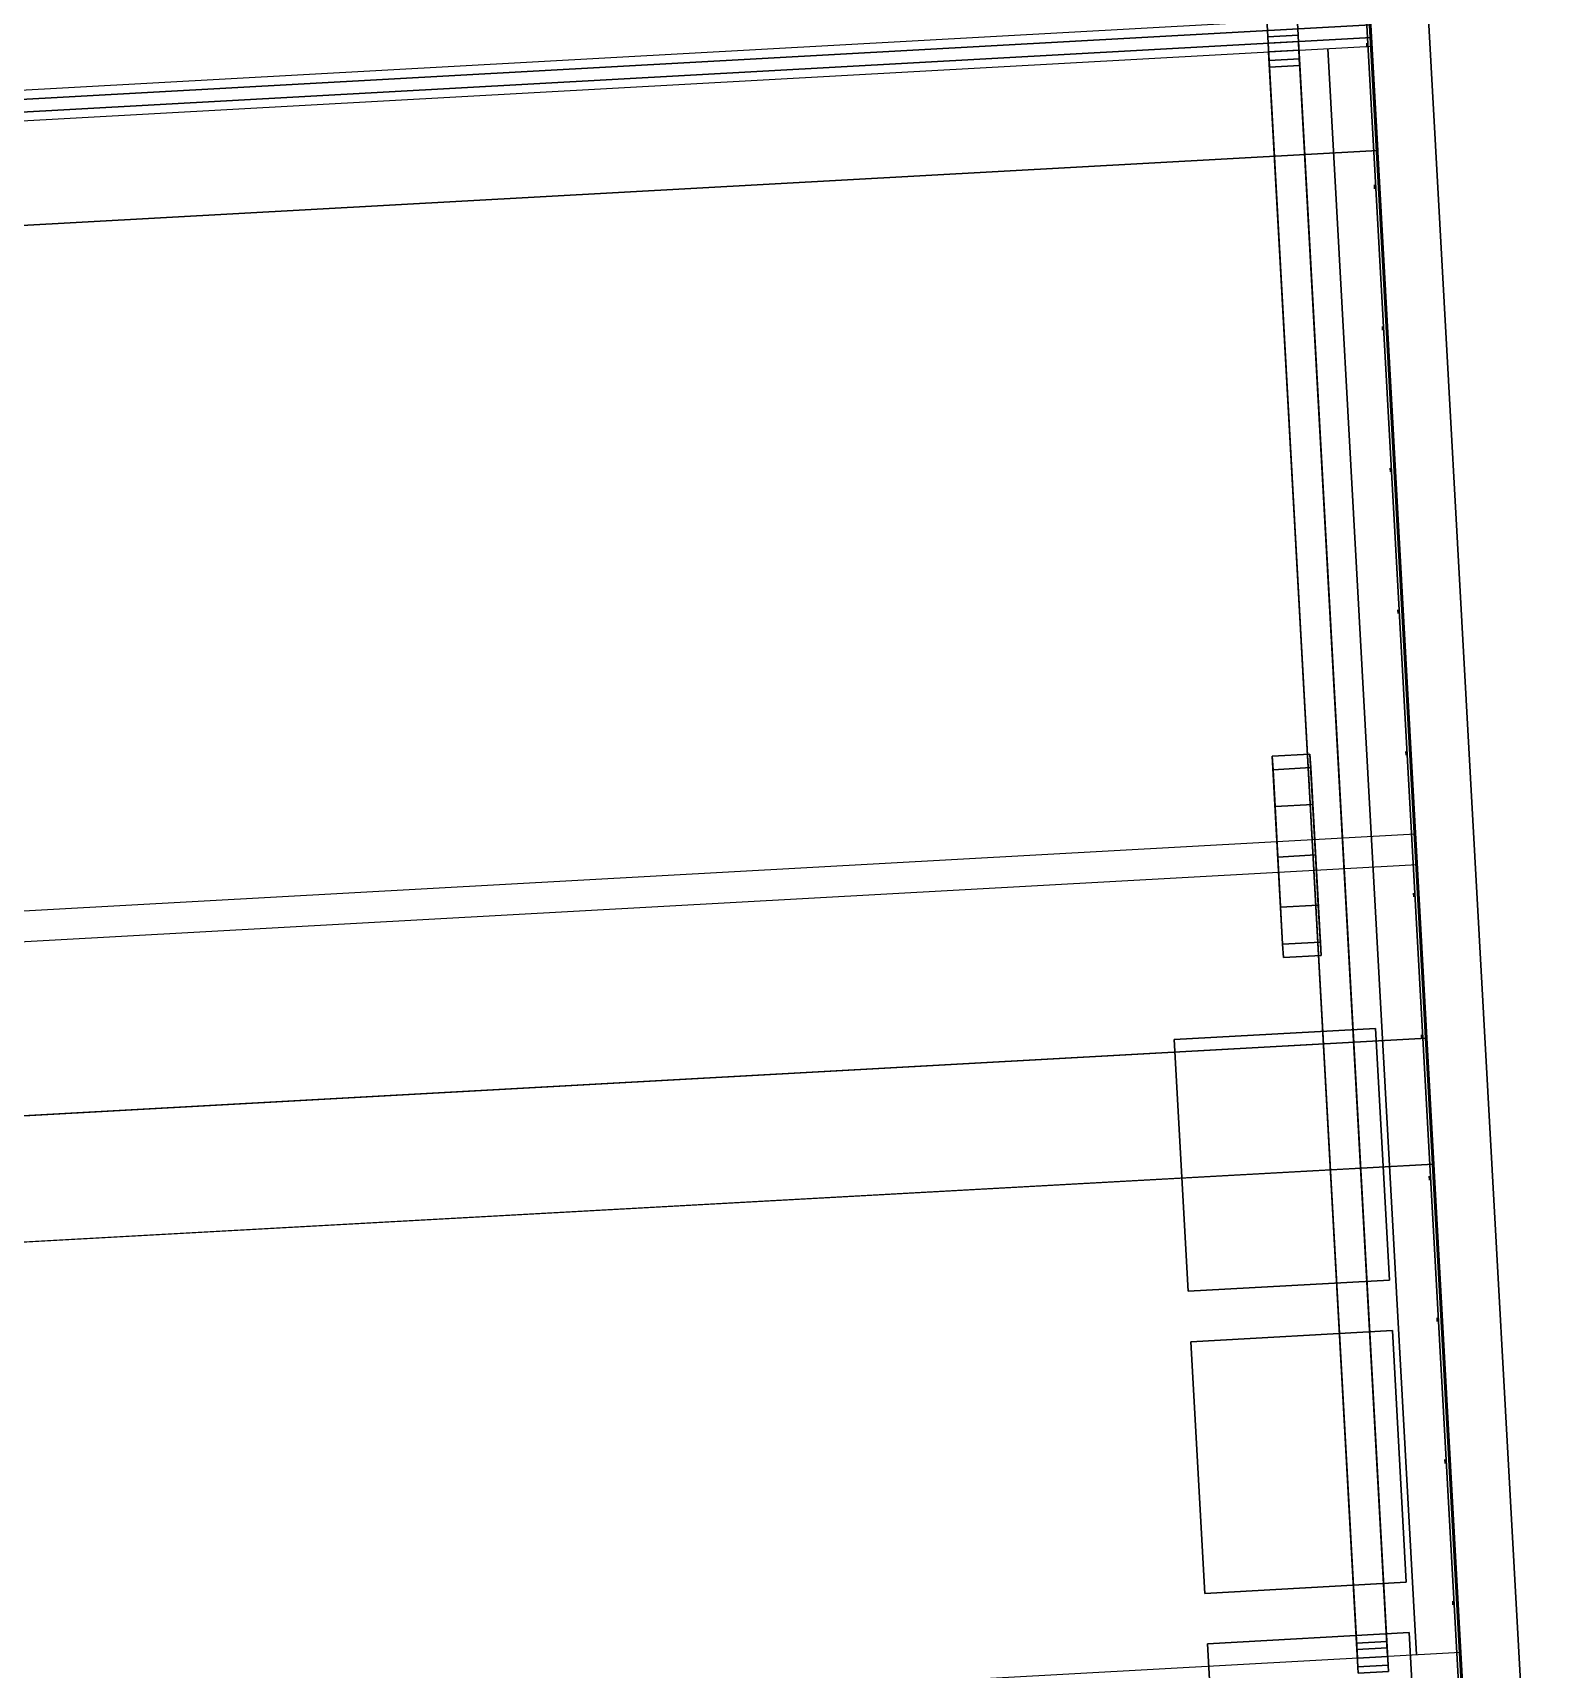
# Model space of a CAD drawing. Header units: millimetres. Extents: x -2005 to 6910, y -1718 to 7197.
# Drawn here: x 3987 to 5193, y 1584 to 2882 of the extents above; entities that cross this region are included whole.
import ezdxf

# ---------------------------------------------------------------- set-up
doc = ezdxf.new("R2010")
doc.units = ezdxf.units.MM
for name, color, linetype in [('allocated_RRU_E_2', 7, 'Continuous'), ('allocated_RRU_E_3', 7, 'Continuous'), ('allocated_RRU_E_4', 7, 'Continuous'), ('embedded_beam_2', 7, 'Continuous'), ('embedded_beam_3', 7, 'Continuous'), ('embedded_beam_4', 7, 'Continuous'), ('fourth_floor_steel_deck', 7, 'Continuous'), ('interior_brick_band_E', 7, 'Continuous'), ('interior_brick_joints_E', 7, 'Continuous'), ('primary_fourth_floor_floor_EW', 7, 'Continuous'), ('roof_cable_tray', 7, 'Continuous'), ('roof_guard', 7, 'Continuous'), ('roof_parapet', 7, 'Continuous'), ('roof_slab', 7, 'Continuous'), ('tank_bosses_E', 7, 'Continuous'), ('tank_panels_E', 7, 'Continuous'), ('tank_ribs_E', 7, 'Continuous')]:
    doc.layers.add(name, color=color, linetype=linetype)

msp = doc.modelspace()

# ---------------------------------------------------------------- linework, layer by layer
at = {"layer": 'allocated_RRU_E_2'}
for points in [[(4930, 1404.3, 20700), (4918.9, 1604, 20700), (5078.7, 1612.8, 20700), (5089.7, 1413.1, 20700)], [(4930, 1404.3, 21120), (5089.7, 1413.1, 21120), (5078.7, 1612.8, 21120), (4918.9, 1604, 21120)], [(5078.7, 1612.8, 20700), (4918.9, 1604, 20700), (4918.9, 1604, 21120), (5078.7, 1612.8, 21120)], [(5089.7, 1413.1, 20700), (5078.7, 1612.8, 20700), (5078.7, 1612.8, 21120), (5089.7, 1413.1, 21120)], [(4918.9, 1604, 20700), (4930, 1404.3, 20700), (4930, 1404.3, 21120), (4918.9, 1604, 21120)]]:
    msp.add_3dface(points, dxfattribs=at)
at = {"layer": 'allocated_RRU_E_3'}
for points in [[(4916.7, 1643.9, 20700), (4905.7, 1843.6, 20700), (5065.5, 1852.5, 20700), (5076.5, 1652.8, 20700)], [(4916.7, 1643.9, 21120), (5076.5, 1652.8, 21120), (5065.5, 1852.5, 21120), (4905.7, 1843.6, 21120)], [(5065.5, 1852.5, 20700), (4905.7, 1843.6, 20700), (4905.7, 1843.6, 21120), (5065.5, 1852.5, 21120)], [(4905.7, 1843.6, 20700), (4916.7, 1643.9, 20700), (4916.7, 1643.9, 21120), (4905.7, 1843.6, 21120)], [(5076.5, 1652.8, 20700), (5065.5, 1852.5, 20700), (5065.5, 1852.5, 21120), (5076.5, 1652.8, 21120)], [(4916.7, 1643.9, 20700), (5076.5, 1652.8, 20700), (5076.5, 1652.8, 21120), (4916.7, 1643.9, 21120)]]:
    msp.add_3dface(points, dxfattribs=at)
at = {"layer": 'allocated_RRU_E_4'}
for points in [[(4903.5, 1883.6, 20700), (4892.4, 2083.3, 20700), (5052.2, 2092.1, 20700), (5063.2, 1892.4, 20700)], [(4903.5, 1883.6, 21120), (5063.2, 1892.4, 21120), (5052.2, 2092.1, 21120), (4892.4, 2083.3, 21120)], [(5052.2, 2092.1, 20700), (4892.4, 2083.3, 20700), (4892.4, 2083.3, 21120), (5052.2, 2092.1, 21120)], [(5063.2, 1892.4, 20700), (5052.2, 2092.1, 20700), (5052.2, 2092.1, 21120), (5063.2, 1892.4, 21120)], [(4892.4, 2083.3, 20700), (4903.5, 1883.6, 20700), (4903.5, 1883.6, 21120), (4892.4, 2083.3, 21120)], [(4903.5, 1883.6, 20700), (5063.2, 1892.4, 20700), (5063.2, 1892.4, 21120), (4903.5, 1883.6, 21120)]]:
    msp.add_3dface(points, dxfattribs=at)
at = {"layer": 'embedded_beam_2'}
msp.add_3dface([(-71.1, 1286, 24820), (5121, 1573.1, 24820), (5119.6, 1597.1, 24820), (-72.4, 1310, 24820)], dxfattribs=at)
at = {"layer": 'embedded_beam_3'}
msp.add_3dface([(-107, 1935, 24820), (5085.1, 2222.1, 24820), (5083.8, 2246.1, 24820), (-108.3, 1959, 24820)], dxfattribs=at)
at = {"layer": 'embedded_beam_4'}
msp.add_3dface([(-142.9, 2584.1, 24820), (5049.2, 2871.1, 24820), (5047.9, 2895.1, 24820), (-144.2, 2608, 24820)], dxfattribs=at)
at = {"layer": 'fourth_floor_steel_deck'}
for points in [[(3201.1, 1879.6, 20725), (5098.2, 1984.5, 20725), (4998.8, 3781.7, 20725), (3101.7, 3676.8, 20725)], [(0, 0, 20725), (5192.1, 287.1, 20725), (5098.2, 1984.5, 20725), (-93.9, 1697.4, 20725)]]:
    msp.add_3dface(points, dxfattribs=at)
at = {"layer": 'interior_brick_band_E'}
msp.add_3dface([(5191.1, 287, 24425), (4904, 5479.1, 24425), (4904, 5479.1, 24825), (5191.1, 287, 24825)], dxfattribs=at)
at = {"layer": 'interior_brick_joints_E'}
for points in [[(5189.1, 286.9, 24500), (4902, 5479, 24500), (4902, 5479, 24503), (5189.1, 286.9, 24503)], [(5189.1, 286.9, 24575), (4902, 5479, 24575), (4902, 5479, 24578), (5189.1, 286.9, 24578)], [(5189.1, 286.9, 24650), (4902, 5479, 24650), (4902, 5479, 24653), (5189.1, 286.9, 24653)], [(5189.1, 286.9, 24725), (4902, 5479, 24725), (4902, 5479, 24728), (5189.1, 286.9, 24728)], [(5189.1, 286.9, 24800), (4902, 5479, 24800), (4902, 5479, 24803), (5189.1, 286.9, 24803)], [(5045.2, 2870.4, 24425), (5045.1, 2873.4, 24425), (5045.1, 2873.4, 24500), (5045.2, 2870.4, 24500)], [(5045.2, 2870.4, 24575), (5045.1, 2873.4, 24575), (5045.1, 2873.4, 24650), (5045.2, 2870.4, 24650)], [(5045.2, 2870.4, 24725), (5045.1, 2873.4, 24725), (5045.1, 2873.4, 24800), (5045.2, 2870.4, 24800)], [(5051.4, 2758.1, 24500), (5051.3, 2761.1, 24500), (5051.3, 2761.1, 24575), (5051.4, 2758.1, 24575)], [(5051.4, 2758.1, 24650), (5051.3, 2761.1, 24650), (5051.3, 2761.1, 24725), (5051.4, 2758.1, 24725)], [(5051.4, 2758.1, 24800), (5051.3, 2761.1, 24800), (5051.3, 2761.1, 24825), (5051.4, 2758.1, 24825)], [(5057.6, 2645.8, 24425), (5057.5, 2648.8, 24425), (5057.5, 2648.8, 24500), (5057.6, 2645.8, 24500)], [(5057.6, 2645.8, 24575), (5057.5, 2648.8, 24575), (5057.5, 2648.8, 24650), (5057.6, 2645.8, 24650)], [(5057.6, 2645.8, 24725), (5057.5, 2648.8, 24725), (5057.5, 2648.8, 24800), (5057.6, 2645.8, 24800)], [(5063.9, 2533.4, 24500), (5063.7, 2536.4, 24500), (5063.7, 2536.4, 24575), (5063.9, 2533.4, 24575)], [(5063.9, 2533.4, 24650), (5063.7, 2536.4, 24650), (5063.7, 2536.4, 24725), (5063.9, 2533.4, 24725)], [(5063.9, 2533.4, 24800), (5063.7, 2536.4, 24800), (5063.7, 2536.4, 24825), (5063.9, 2533.4, 24825)], [(5070.1, 2421.1, 24425), (5069.9, 2424.1, 24425), (5069.9, 2424.1, 24500), (5070.1, 2421.1, 24500)], [(5070.1, 2421.1, 24575), (5069.9, 2424.1, 24575), (5069.9, 2424.1, 24650), (5070.1, 2421.1, 24650)], [(5070.1, 2421.1, 24725), (5069.9, 2424.1, 24725), (5069.9, 2424.1, 24800), (5070.1, 2421.1, 24800)], [(5076.3, 2308.8, 24500), (5076.1, 2311.8, 24500), (5076.1, 2311.8, 24575), (5076.3, 2308.8, 24575)], [(5076.3, 2308.8, 24650), (5076.1, 2311.8, 24650), (5076.1, 2311.8, 24725), (5076.3, 2308.8, 24725)], [(5076.3, 2308.8, 24800), (5076.1, 2311.8, 24800), (5076.1, 2311.8, 24825), (5076.3, 2308.8, 24825)], [(5082.5, 2196.4, 24425), (5082.3, 2199.4, 24425), (5082.3, 2199.4, 24500), (5082.5, 2196.4, 24500)], [(5082.5, 2196.4, 24575), (5082.3, 2199.4, 24575), (5082.3, 2199.4, 24650), (5082.5, 2196.4, 24650)], [(5082.5, 2196.4, 24725), (5082.3, 2199.4, 24725), (5082.3, 2199.4, 24800), (5082.5, 2196.4, 24800)], [(5088.7, 2084.1, 24500), (5088.5, 2087.1, 24500), (5088.5, 2087.1, 24575), (5088.7, 2084.1, 24575)], [(5088.7, 2084.1, 24650), (5088.5, 2087.1, 24650), (5088.5, 2087.1, 24725), (5088.7, 2084.1, 24725)], [(5088.7, 2084.1, 24800), (5088.5, 2087.1, 24800), (5088.5, 2087.1, 24825), (5088.7, 2084.1, 24825)], [(5094.9, 1971.8, 24425), (5094.7, 1974.8, 24425), (5094.7, 1974.8, 24500), (5094.9, 1971.8, 24500)], [(5094.9, 1971.8, 24575), (5094.7, 1974.8, 24575), (5094.7, 1974.8, 24650), (5094.9, 1971.8, 24650)], [(5094.9, 1971.8, 24725), (5094.7, 1974.8, 24725), (5094.7, 1974.8, 24800), (5094.9, 1971.8, 24800)], [(5101.1, 1859.5, 24500), (5101, 1862.5, 24500), (5101, 1862.5, 24575), (5101.1, 1859.5, 24575)], [(5101.1, 1859.5, 24650), (5101, 1862.5, 24650), (5101, 1862.5, 24725), (5101.1, 1859.5, 24725)], [(5101.1, 1859.5, 24800), (5101, 1862.5, 24800), (5101, 1862.5, 24825), (5101.1, 1859.5, 24825)], [(5107.3, 1747.1, 24425), (5107.2, 1750.1, 24425), (5107.2, 1750.1, 24500), (5107.3, 1747.1, 24500)], [(5107.3, 1747.1, 24575), (5107.2, 1750.1, 24575), (5107.2, 1750.1, 24650), (5107.3, 1747.1, 24650)], [(5107.3, 1747.1, 24725), (5107.2, 1750.1, 24725), (5107.2, 1750.1, 24800), (5107.3, 1747.1, 24800)], [(5113.5, 1634.8, 24500), (5113.4, 1637.8, 24500), (5113.4, 1637.8, 24575), (5113.5, 1634.8, 24575)], [(5113.5, 1634.8, 24650), (5113.4, 1637.8, 24650), (5113.4, 1637.8, 24725), (5113.5, 1634.8, 24725)], [(5113.5, 1634.8, 24800), (5113.4, 1637.8, 24800), (5113.4, 1637.8, 24825), (5113.5, 1634.8, 24825)]]:
    msp.add_3dface(points, dxfattribs=at)
at = {"layer": 'primary_fourth_floor_floor_EW'}
for points in [[(-148.8, 2690.9, 20235), (-138.3, 2501.2, 20235), (5053.8, 2788.3, 20235), (5043.3, 2978, 20235)], [(-138.3, 2501.2, 20215), (-148.8, 2690.9, 20215), (5043.3, 2978, 20215), (5053.8, 2788.3, 20215)], [(-148.8, 2690.9, 20215), (-148.8, 2690.9, 20235), (5043.3, 2978, 20235), (5043.3, 2978, 20215)], [(-148.8, 2690.9, 20725), (-138.3, 2501.2, 20725), (5053.8, 2788.3, 20725), (5043.3, 2978, 20725)], [(-138.3, 2501.2, 20705), (-148.8, 2690.9, 20705), (5043.3, 2978, 20705), (5053.8, 2788.3, 20705)], [(-148.8, 2690.9, 20705), (-148.8, 2690.9, 20725), (5043.3, 2978, 20725), (5043.3, 2978, 20705)], [(5043.3, 2978, 20235), (5053.8, 2788.3, 20235), (5053.8, 2788.3, 20215), (5043.3, 2978, 20215)], [(5043.3, 2978, 20725), (5053.8, 2788.3, 20725), (5053.8, 2788.3, 20705), (5043.3, 2978, 20705)], [(-143.8, 2601, 20705), (-143.3, 2591, 20705), (5048.8, 2878.1, 20705), (5048.3, 2888.1, 20705)], [(-143.3, 2591, 20235), (-143.8, 2601, 20235), (5048.3, 2888.1, 20235), (5048.8, 2878.1, 20235)], [(-143.8, 2601, 20235), (-143.8, 2601, 20705), (5048.3, 2888.1, 20705), (5048.3, 2888.1, 20235)], [(5048.3, 2888.1, 20705), (5048.8, 2878.1, 20705), (5048.8, 2878.1, 20235), (5048.3, 2888.1, 20235)], [(-143.3, 2591, 20705), (-143.3, 2591, 20235), (5048.8, 2878.1, 20235), (5048.8, 2878.1, 20705)], [(-138.3, 2501.2, 20235), (-138.3, 2501.2, 20215), (5053.8, 2788.3, 20215), (5053.8, 2788.3, 20235)], [(-138.3, 2501.2, 20725), (-138.3, 2501.2, 20705), (5053.8, 2788.3, 20705), (5053.8, 2788.3, 20725)]]:
    msp.add_3dface(points, dxfattribs=at)
at = {"layer": 'roof_cable_tray'}
for points in [[(5245, 163.8, 25137.5), (5404.7, 172.6, 25137.5), (5103.7, 5616.3, 25137.5), (4944, 5607.5, 25137.5)], [(5404.7, 172.6, 25062.5), (5245, 163.8, 25062.5), (4944, 5607.5, 25062.5), (5103.7, 5616.3, 25062.5)], [(5245, 163.8, 25062.5), (5245, 163.8, 25137.5), (4944, 5607.5, 25137.5), (4944, 5607.5, 25062.5)], [(5404.7, 172.6, 25137.5), (5404.7, 172.6, 25062.5), (5103.7, 5616.3, 25062.5), (5103.7, 5616.3, 25137.5)]]:
    msp.add_3dface(points, dxfattribs=at)
at = {"layer": 'roof_guard'}
for points in [[(5492, 3.2, 25088.2), (5488.2, 3, 25100), (5168, 5794.1, 25100), (5171.8, 5794.4, 25088.2)], [(5488.2, 3, 25100), (5492, 3.2, 25111.8), (5171.8, 5794.4, 25111.8), (5168, 5794.1, 25100)], [(5492, 3.2, 26038.2), (5488.2, 3, 26050), (5168, 5794.1, 26050), (5171.8, 5794.4, 26038.2)], [(5488.2, 3, 26050), (5492, 3.2, 26061.8), (5171.8, 5794.4, 26061.8), (5168, 5794.1, 26050)], [(5502, 3.8, 25081), (5492, 3.2, 25088.2), (5171.8, 5794.4, 25088.2), (5181.8, 5794.9, 25081)], [(5492, 3.2, 25111.8), (5502, 3.8, 25119), (5181.8, 5794.9, 25119), (5171.8, 5794.4, 25111.8)], [(5502, 3.8, 26031), (5492, 3.2, 26038.2), (5171.8, 5794.4, 26038.2), (5181.8, 5794.9, 26031)], [(5492, 3.2, 26061.8), (5502, 3.8, 26069), (5181.8, 5794.9, 26069), (5171.8, 5794.4, 26061.8)], [(5514.3, 4.4, 25081), (5502, 3.8, 25081), (5181.8, 5794.9, 25081), (5194.1, 5795.6, 25081)], [(5502, 3.8, 25119), (5514.3, 4.4, 25119), (5194.1, 5795.6, 25119), (5181.8, 5794.9, 25119)], [(5514.3, 4.4, 26031), (5502, 3.8, 26031), (5181.8, 5794.9, 26031), (5194.1, 5795.6, 26031)], [(5502, 3.8, 26069), (5514.3, 4.4, 26069), (5194.1, 5795.6, 26069), (5181.8, 5794.9, 26069)]]:
    msp.add_3dface(points, dxfattribs=at)
at = {"layer": 'roof_parapet'}
for points in [[(5192.1, 287.1, 25000), (4905, 5479.1, 25000), (5554, 5515, 25000), (5841.1, 323, 25000)], [(5192.1, 287.1, 25550), (5841.1, 323, 25550), (5554, 5515, 25550), (4905, 5479.1, 25550)], [(4905, 5479.1, 25000), (5192.1, 287.1, 25000), (5192.1, 287.1, 25550), (4905, 5479.1, 25550)]]:
    msp.add_3dface(points, dxfattribs=at)
at = {"layer": 'roof_slab'}
for points in [[(3095.7, 1973.9, 24825), (3018.5, 3371.8, 24825), (5015.4, 3482.2, 24825), (5092.7, 2084.3, 24825)], [(3095.7, 1973.9, 25000), (5092.7, 2084.3, 25000), (5015.4, 3482.2, 25000), (3018.5, 3371.8, 25000)], [(5092.7, 2084.3, 24825), (5015.4, 3482.2, 24825), (5015.4, 3482.2, 25000), (5092.7, 2084.3, 25000)], [(0, 0, 24825), (-99.4, 1797.3, 24825), (5092.7, 2084.3, 24825), (5192.1, 287.1, 24825)], [(0, 0, 25000), (5192.1, 287.1, 25000), (5092.7, 2084.3, 25000), (-99.4, 1797.3, 25000)], [(5092.7, 2084.3, 24825), (-99.4, 1797.3, 24825), (-99.4, 1797.3, 25000), (5092.7, 2084.3, 25000)], [(3095.7, 1973.9, 24825), (5092.7, 2084.3, 24825), (5092.7, 2084.3, 25000), (3095.7, 1973.9, 25000)], [(5192.1, 287.1, 24825), (5092.7, 2084.3, 24825), (5092.7, 2084.3, 25000), (5192.1, 287.1, 25000)]]:
    msp.add_3dface(points, dxfattribs=at)
at = {"layer": 'tank_bosses_E'}
for points in [[(4970.8, 2297.2, 21147.5), (4970.2, 2307.9, 21187.5), (5000.1, 2309.6, 21187.5), (5000.7, 2298.9, 21147.5)], [(4970.2, 2307.9, 21187.5), (4970.8, 2297.2, 21227.5), (5000.7, 2298.9, 21227.5), (5000.1, 2309.6, 21187.5)], [(4970.8, 2297.2, 22072.5), (4970.2, 2307.9, 22112.5), (5000.1, 2309.6, 22112.5), (5000.7, 2298.9, 22072.5)], [(4970.2, 2307.9, 22112.5), (4970.8, 2297.2, 22152.5), (5000.7, 2298.9, 22152.5), (5000.1, 2309.6, 22112.5)], [(4970.8, 2297.2, 22997.5), (4970.2, 2307.9, 23037.5), (5000.1, 2309.6, 23037.5), (5000.7, 2298.9, 22997.5)], [(4970.2, 2307.9, 23037.5), (4970.8, 2297.2, 23077.5), (5000.7, 2298.9, 23077.5), (5000.1, 2309.6, 23037.5)], [(4970.8, 2297.2, 23922.5), (4970.2, 2307.9, 23962.5), (5000.1, 2309.6, 23962.5), (5000.7, 2298.9, 23922.5)], [(4970.2, 2307.9, 23962.5), (4970.8, 2297.2, 24002.5), (5000.7, 2298.9, 24002.5), (5000.1, 2309.6, 23962.5)], [(4978.4, 2158.9, 21227.5), (4970.8, 2297.2, 21227.5), (4970.2, 2307.9, 21187.5)], [(4978.4, 2158.9, 21227.5), (4970.2, 2307.9, 21187.5), (4970.8, 2297.2, 21147.5)], [(4978.4, 2158.9, 22152.5), (4970.8, 2297.2, 22152.5), (4970.2, 2307.9, 22112.5)], [(4978.4, 2158.9, 22152.5), (4970.2, 2307.9, 22112.5), (4970.8, 2297.2, 22072.5)], [(4978.4, 2158.9, 23077.5), (4970.8, 2297.2, 23077.5), (4970.2, 2307.9, 23037.5)], [(4978.4, 2158.9, 23077.5), (4970.2, 2307.9, 23037.5), (4970.8, 2297.2, 22997.5)], [(4978.4, 2158.9, 24002.5), (4970.8, 2297.2, 24002.5), (4970.2, 2307.9, 23962.5)], [(4978.4, 2158.9, 24002.5), (4970.2, 2307.9, 23962.5), (4970.8, 2297.2, 23922.5)], [(4972.4, 2268, 21118.2), (4970.8, 2297.2, 21147.5), (5000.7, 2298.9, 21147.5), (5002.3, 2269.6, 21118.2)], [(4970.8, 2297.2, 21227.5), (4972.4, 2268, 21256.8), (5002.3, 2269.6, 21256.8), (5000.7, 2298.9, 21227.5)], [(4972.4, 2268, 22043.2), (4970.8, 2297.2, 22072.5), (5000.7, 2298.9, 22072.5), (5002.3, 2269.6, 22043.2)], [(4970.8, 2297.2, 22152.5), (4972.4, 2268, 22181.8), (5002.3, 2269.6, 22181.8), (5000.7, 2298.9, 22152.5)], [(4972.4, 2268, 22968.2), (4970.8, 2297.2, 22997.5), (5000.7, 2298.9, 22997.5), (5002.3, 2269.6, 22968.2)], [(4970.8, 2297.2, 23077.5), (4972.4, 2268, 23106.8), (5002.3, 2269.6, 23106.8), (5000.7, 2298.9, 23077.5)], [(4972.4, 2268, 23893.2), (4970.8, 2297.2, 23922.5), (5000.7, 2298.9, 23922.5), (5002.3, 2269.6, 23893.2)], [(4970.8, 2297.2, 24002.5), (4972.4, 2268, 24031.8), (5002.3, 2269.6, 24031.8), (5000.7, 2298.9, 24002.5)], [(5009, 2149.8, 21187.5), (5000.7, 2298.9, 21147.5), (5000.1, 2309.6, 21187.5)], [(5009, 2149.8, 21187.5), (5000.1, 2309.6, 21187.5), (5000.7, 2298.9, 21227.5)], [(5009, 2149.8, 22112.5), (5000.7, 2298.9, 22072.5), (5000.1, 2309.6, 22112.5)], [(5009, 2149.8, 22112.5), (5000.1, 2309.6, 22112.5), (5000.7, 2298.9, 22152.5)], [(5009, 2149.8, 23037.5), (5000.7, 2298.9, 22997.5), (5000.1, 2309.6, 23037.5)], [(5009, 2149.8, 23037.5), (5000.1, 2309.6, 23037.5), (5000.7, 2298.9, 23077.5)], [(5009, 2149.8, 23962.5), (5000.7, 2298.9, 23922.5), (5000.1, 2309.6, 23962.5)], [(5009, 2149.8, 23962.5), (5000.1, 2309.6, 23962.5), (5000.7, 2298.9, 24002.5)], [(5009, 2149.8, 21187.5), (5002.3, 2269.6, 21118.2), (5000.7, 2298.9, 21147.5)], [(5009, 2149.8, 21187.5), (5000.7, 2298.9, 21227.5), (5002.3, 2269.6, 21256.8)], [(5009, 2149.8, 22112.5), (5002.3, 2269.6, 22043.2), (5000.7, 2298.9, 22072.5)], [(5009, 2149.8, 22112.5), (5000.7, 2298.9, 22152.5), (5002.3, 2269.6, 22181.8)], [(5009, 2149.8, 23037.5), (5002.3, 2269.6, 22968.2), (5000.7, 2298.9, 22997.5)], [(5009, 2149.8, 23037.5), (5000.7, 2298.9, 23077.5), (5002.3, 2269.6, 23106.8)], [(5009, 2149.8, 23962.5), (5002.3, 2269.6, 23893.2), (5000.7, 2298.9, 23922.5)], [(5009, 2149.8, 23962.5), (5000.7, 2298.9, 24002.5), (5002.3, 2269.6, 24031.8)], [(4978.4, 2158.9, 21227.5), (4972.4, 2268, 21256.8), (4970.8, 2297.2, 21227.5)], [(4978.4, 2158.9, 21227.5), (4970.8, 2297.2, 21147.5), (4972.4, 2268, 21118.2)], [(4978.4, 2158.9, 22152.5), (4972.4, 2268, 22181.8), (4970.8, 2297.2, 22152.5)], [(4978.4, 2158.9, 22152.5), (4970.8, 2297.2, 22072.5), (4972.4, 2268, 22043.2)], [(4978.4, 2158.9, 23077.5), (4972.4, 2268, 23106.8), (4970.8, 2297.2, 23077.5)], [(4978.4, 2158.9, 23077.5), (4970.8, 2297.2, 22997.5), (4972.4, 2268, 22968.2)], [(4978.4, 2158.9, 24002.5), (4972.4, 2268, 24031.8), (4970.8, 2297.2, 24002.5)], [(4978.4, 2158.9, 24002.5), (4970.8, 2297.2, 23922.5), (4972.4, 2268, 23893.2)], [(4974.6, 2228, 21107.5), (4972.4, 2268, 21118.2), (5002.3, 2269.6, 21118.2), (5004.5, 2229.7, 21107.5)], [(4972.4, 2268, 21256.8), (4974.6, 2228, 21267.5), (5004.5, 2229.7, 21267.5), (5002.3, 2269.6, 21256.8)], [(4974.6, 2228, 22032.5), (4972.4, 2268, 22043.2), (5002.3, 2269.6, 22043.2), (5004.5, 2229.7, 22032.5)], [(4972.4, 2268, 22181.8), (4974.6, 2228, 22192.5), (5004.5, 2229.7, 22192.5), (5002.3, 2269.6, 22181.8)], [(4974.6, 2228, 22957.5), (4972.4, 2268, 22968.2), (5002.3, 2269.6, 22968.2), (5004.5, 2229.7, 22957.5)], [(4972.4, 2268, 23106.8), (4974.6, 2228, 23117.5), (5004.5, 2229.7, 23117.5), (5002.3, 2269.6, 23106.8)], [(4974.6, 2228, 23882.5), (4972.4, 2268, 23893.2), (5002.3, 2269.6, 23893.2), (5004.5, 2229.7, 23882.5)], [(4972.4, 2268, 24031.8), (4974.6, 2228, 24042.5), (5004.5, 2229.7, 24042.5), (5002.3, 2269.6, 24031.8)], [(4978.4, 2158.9, 21227.5), (4974.6, 2228, 21267.5), (4972.4, 2268, 21256.8)], [(4978.4, 2158.9, 21227.5), (4972.4, 2268, 21118.2), (4974.6, 2228, 21107.5)], [(4978.4, 2158.9, 22152.5), (4974.6, 2228, 22192.5), (4972.4, 2268, 22181.8)], [(4978.4, 2158.9, 22152.5), (4972.4, 2268, 22043.2), (4974.6, 2228, 22032.5)], [(4978.4, 2158.9, 23077.5), (4974.6, 2228, 23117.5), (4972.4, 2268, 23106.8)], [(4978.4, 2158.9, 23077.5), (4972.4, 2268, 22968.2), (4974.6, 2228, 22957.5)], [(4978.4, 2158.9, 24002.5), (4974.6, 2228, 24042.5), (4972.4, 2268, 24031.8)], [(4978.4, 2158.9, 24002.5), (4972.4, 2268, 23893.2), (4974.6, 2228, 23882.5)], [(5009, 2149.8, 21187.5), (5004.5, 2229.7, 21107.5), (5002.3, 2269.6, 21118.2)], [(5009, 2149.8, 21187.5), (5002.3, 2269.6, 21256.8), (5004.5, 2229.7, 21267.5)], [(5009, 2149.8, 22112.5), (5004.5, 2229.7, 22032.5), (5002.3, 2269.6, 22043.2)], [(5009, 2149.8, 22112.5), (5002.3, 2269.6, 22181.8), (5004.5, 2229.7, 22192.5)], [(5009, 2149.8, 23037.5), (5004.5, 2229.7, 22957.5), (5002.3, 2269.6, 22968.2)], [(5009, 2149.8, 23037.5), (5002.3, 2269.6, 23106.8), (5004.5, 2229.7, 23117.5)], [(5009, 2149.8, 23962.5), (5004.5, 2229.7, 23882.5), (5002.3, 2269.6, 23893.2)], [(5009, 2149.8, 23962.5), (5002.3, 2269.6, 24031.8), (5004.5, 2229.7, 24042.5)], [(4976.8, 2188.1, 21118.2), (4974.6, 2228, 21107.5), (5004.5, 2229.7, 21107.5), (5006.7, 2189.7, 21118.2)], [(4974.6, 2228, 21267.5), (4976.8, 2188.1, 21256.8), (5006.7, 2189.7, 21256.8), (5004.5, 2229.7, 21267.5)], [(4976.8, 2188.1, 22043.2), (4974.6, 2228, 22032.5), (5004.5, 2229.7, 22032.5), (5006.7, 2189.7, 22043.2)], [(4974.6, 2228, 22192.5), (4976.8, 2188.1, 22181.8), (5006.7, 2189.7, 22181.8), (5004.5, 2229.7, 22192.5)], [(4976.8, 2188.1, 22968.2), (4974.6, 2228, 22957.5), (5004.5, 2229.7, 22957.5), (5006.7, 2189.7, 22968.2)], [(4974.6, 2228, 23117.5), (4976.8, 2188.1, 23106.8), (5006.7, 2189.7, 23106.8), (5004.5, 2229.7, 23117.5)], [(4976.8, 2188.1, 23893.2), (4974.6, 2228, 23882.5), (5004.5, 2229.7, 23882.5), (5006.7, 2189.7, 23893.2)], [(4974.6, 2228, 24042.5), (4976.8, 2188.1, 24031.8), (5006.7, 2189.7, 24031.8), (5004.5, 2229.7, 24042.5)], [(4978.4, 2158.9, 21227.5), (4976.8, 2188.1, 21256.8), (4974.6, 2228, 21267.5)], [(4978.4, 2158.9, 21227.5), (4974.6, 2228, 21107.5), (4976.8, 2188.1, 21118.2)], [(4978.4, 2158.9, 22152.5), (4976.8, 2188.1, 22181.8), (4974.6, 2228, 22192.5)], [(4978.4, 2158.9, 22152.5), (4974.6, 2228, 22032.5), (4976.8, 2188.1, 22043.2)], [(4978.4, 2158.9, 23077.5), (4976.8, 2188.1, 23106.8), (4974.6, 2228, 23117.5)], [(4978.4, 2158.9, 23077.5), (4974.6, 2228, 22957.5), (4976.8, 2188.1, 22968.2)], [(4978.4, 2158.9, 24002.5), (4976.8, 2188.1, 24031.8), (4974.6, 2228, 24042.5)], [(4978.4, 2158.9, 24002.5), (4974.6, 2228, 23882.5), (4976.8, 2188.1, 23893.2)], [(5009, 2149.8, 21187.5), (5006.7, 2189.7, 21118.2), (5004.5, 2229.7, 21107.5)], [(5009, 2149.8, 21187.5), (5004.5, 2229.7, 21267.5), (5006.7, 2189.7, 21256.8)], [(5009, 2149.8, 22112.5), (5006.7, 2189.7, 22043.2), (5004.5, 2229.7, 22032.5)], [(5009, 2149.8, 22112.5), (5004.5, 2229.7, 22192.5), (5006.7, 2189.7, 22181.8)], [(5009, 2149.8, 23037.5), (5006.7, 2189.7, 22968.2), (5004.5, 2229.7, 22957.5)], [(5009, 2149.8, 23037.5), (5004.5, 2229.7, 23117.5), (5006.7, 2189.7, 23106.8)], [(5009, 2149.8, 23962.5), (5006.7, 2189.7, 23893.2), (5004.5, 2229.7, 23882.5)], [(5009, 2149.8, 23962.5), (5004.5, 2229.7, 24042.5), (5006.7, 2189.7, 24031.8)], [(4978.4, 2158.9, 21147.5), (4976.8, 2188.1, 21118.2), (5006.7, 2189.7, 21118.2), (5008.4, 2160.5, 21147.5)], [(4976.8, 2188.1, 21256.8), (4978.4, 2158.9, 21227.5), (5008.4, 2160.5, 21227.5), (5006.7, 2189.7, 21256.8)], [(4978.4, 2158.9, 22072.5), (4976.8, 2188.1, 22043.2), (5006.7, 2189.7, 22043.2), (5008.4, 2160.5, 22072.5)], [(4976.8, 2188.1, 22181.8), (4978.4, 2158.9, 22152.5), (5008.4, 2160.5, 22152.5), (5006.7, 2189.7, 22181.8)], [(4978.4, 2158.9, 22997.5), (4976.8, 2188.1, 22968.2), (5006.7, 2189.7, 22968.2), (5008.4, 2160.5, 22997.5)], [(4976.8, 2188.1, 23106.8), (4978.4, 2158.9, 23077.5), (5008.4, 2160.5, 23077.5), (5006.7, 2189.7, 23106.8)], [(4978.4, 2158.9, 23922.5), (4976.8, 2188.1, 23893.2), (5006.7, 2189.7, 23893.2), (5008.4, 2160.5, 23922.5)], [(4976.8, 2188.1, 24031.8), (4978.4, 2158.9, 24002.5), (5008.4, 2160.5, 24002.5), (5006.7, 2189.7, 24031.8)], [(4978.4, 2158.9, 21227.5), (4976.8, 2188.1, 21118.2), (4978.4, 2158.9, 21147.5)], [(4978.4, 2158.9, 22152.5), (4976.8, 2188.1, 22043.2), (4978.4, 2158.9, 22072.5)], [(4978.4, 2158.9, 23077.5), (4976.8, 2188.1, 22968.2), (4978.4, 2158.9, 22997.5)], [(4978.4, 2158.9, 24002.5), (4976.8, 2188.1, 23893.2), (4978.4, 2158.9, 23922.5)], [(5009, 2149.8, 21187.5), (5008.4, 2160.5, 21147.5), (5006.7, 2189.7, 21118.2)], [(5009, 2149.8, 21187.5), (5006.7, 2189.7, 21256.8), (5008.4, 2160.5, 21227.5)], [(5009, 2149.8, 22112.5), (5008.4, 2160.5, 22072.5), (5006.7, 2189.7, 22043.2)], [(5009, 2149.8, 22112.5), (5006.7, 2189.7, 22181.8), (5008.4, 2160.5, 22152.5)], [(5009, 2149.8, 23037.5), (5008.4, 2160.5, 22997.5), (5006.7, 2189.7, 22968.2)], [(5009, 2149.8, 23037.5), (5006.7, 2189.7, 23106.8), (5008.4, 2160.5, 23077.5)], [(5009, 2149.8, 23962.5), (5008.4, 2160.5, 23922.5), (5006.7, 2189.7, 23893.2)], [(5009, 2149.8, 23962.5), (5006.7, 2189.7, 24031.8), (5008.4, 2160.5, 24002.5)], [(4979, 2148.2, 21187.5), (4978.4, 2158.9, 21147.5), (5008.4, 2160.5, 21147.5), (5009, 2149.8, 21187.5)], [(4978.4, 2158.9, 21227.5), (4979, 2148.2, 21187.5), (5009, 2149.8, 21187.5), (5008.4, 2160.5, 21227.5)], [(4979, 2148.2, 22112.5), (4978.4, 2158.9, 22072.5), (5008.4, 2160.5, 22072.5), (5009, 2149.8, 22112.5)], [(4978.4, 2158.9, 22152.5), (4979, 2148.2, 22112.5), (5009, 2149.8, 22112.5), (5008.4, 2160.5, 22152.5)], [(4979, 2148.2, 23037.5), (4978.4, 2158.9, 22997.5), (5008.4, 2160.5, 22997.5), (5009, 2149.8, 23037.5)], [(4978.4, 2158.9, 23077.5), (4979, 2148.2, 23037.5), (5009, 2149.8, 23037.5), (5008.4, 2160.5, 23077.5)], [(4979, 2148.2, 23962.5), (4978.4, 2158.9, 23922.5), (5008.4, 2160.5, 23922.5), (5009, 2149.8, 23962.5)], [(4978.4, 2158.9, 24002.5), (4979, 2148.2, 23962.5), (5009, 2149.8, 23962.5), (5008.4, 2160.5, 24002.5)], [(4978.4, 2158.9, 21227.5), (4978.4, 2158.9, 21147.5), (4979, 2148.2, 21187.5)], [(4978.4, 2158.9, 22152.5), (4978.4, 2158.9, 22072.5), (4979, 2148.2, 22112.5)], [(4978.4, 2158.9, 23077.5), (4978.4, 2158.9, 22997.5), (4979, 2148.2, 23037.5)], [(4978.4, 2158.9, 24002.5), (4978.4, 2158.9, 23922.5), (4979, 2148.2, 23962.5)]]:
    msp.add_3dface(points, dxfattribs=at)
at = {"layer": 'tank_panels_E'}
for points in [[(5084.7, 1595.1, 20737), (5014.2, 2869.2, 20737), (5014.2, 2869.2, 21638), (5084.7, 1595.1, 21638)], [(5084.7, 1595.1, 21662), (5014.2, 2869.2, 21662), (5014.2, 2869.2, 22563), (5084.7, 1595.1, 22563)], [(5084.7, 1595.1, 22587), (5014.2, 2869.2, 22587), (5014.2, 2869.2, 23488), (5084.7, 1595.1, 23488)], [(5084.7, 1595.1, 23512), (5014.2, 2869.2, 23512), (5014.2, 2869.2, 24413), (5084.7, 1595.1, 24413)]]:
    msp.add_3dface(points, dxfattribs=at)
at = {"layer": 'tank_ribs_E'}
for points in [[(4965.3, 2902.5, 21638), (4966.7, 2878.6, 21638), (4990.6, 2879.9, 21638), (4989.3, 2903.9, 21638)], [(4965.3, 2902.5, 20737), (4989.3, 2903.9, 20737), (4990.6, 2879.9, 20737), (4966.7, 2878.6, 20737)], [(4965.3, 2902.5, 22563), (4966.7, 2878.6, 22563), (4990.6, 2879.9, 22563), (4989.3, 2903.9, 22563)], [(4965.3, 2902.5, 21662), (4989.3, 2903.9, 21662), (4990.6, 2879.9, 21662), (4966.7, 2878.6, 21662)], [(4965.3, 2902.5, 23488), (4966.7, 2878.6, 23488), (4990.6, 2879.9, 23488), (4989.3, 2903.9, 23488)], [(4965.3, 2902.5, 22587), (4989.3, 2903.9, 22587), (4990.6, 2879.9, 22587), (4966.7, 2878.6, 22587)], [(4965.3, 2902.5, 24413), (4966.7, 2878.6, 24413), (4990.6, 2879.9, 24413), (4989.3, 2903.9, 24413)], [(4965.3, 2902.5, 23512), (4989.3, 2903.9, 23512), (4990.6, 2879.9, 23512), (4966.7, 2878.6, 23512)], [(4966.7, 2878.6, 21638), (4965.3, 2902.5, 21638), (4965.3, 2902.5, 20737), (4966.7, 2878.6, 20737)], [(4966.7, 2878.6, 22563), (4965.3, 2902.5, 22563), (4965.3, 2902.5, 21662), (4966.7, 2878.6, 21662)], [(4966.7, 2878.6, 23488), (4965.3, 2902.5, 23488), (4965.3, 2902.5, 22587), (4966.7, 2878.6, 22587)], [(4966.7, 2878.6, 24413), (4965.3, 2902.5, 24413), (4965.3, 2902.5, 23512), (4966.7, 2878.6, 23512)], [(4989.3, 2903.9, 21638), (4990.6, 2879.9, 21638), (4990.6, 2879.9, 20737), (4989.3, 2903.9, 20737)], [(4989.3, 2903.9, 22563), (4990.6, 2879.9, 22563), (4990.6, 2879.9, 21662), (4989.3, 2903.9, 21662)], [(4989.3, 2903.9, 23488), (4990.6, 2879.9, 23488), (4990.6, 2879.9, 22587), (4989.3, 2903.9, 22587)], [(4989.3, 2903.9, 24413), (4990.6, 2879.9, 24413), (4990.6, 2879.9, 23512), (4989.3, 2903.9, 23512)], [(4968, 2854.6, 20737), (4966.7, 2878.6, 20737), (4990.6, 2879.9, 20737), (4991.9, 2855.9, 20737)], [(4968, 2854.6, 21638), (4991.9, 2855.9, 21638), (4990.6, 2879.9, 21638), (4966.7, 2878.6, 21638)], [(4990.6, 2879.9, 20737), (4966.7, 2878.6, 20737), (4966.7, 2878.6, 21638), (4990.6, 2879.9, 21638)], [(4968, 2854.6, 21662), (4966.7, 2878.6, 21662), (4990.6, 2879.9, 21662), (4991.9, 2855.9, 21662)], [(4968, 2854.6, 22563), (4991.9, 2855.9, 22563), (4990.6, 2879.9, 22563), (4966.7, 2878.6, 22563)], [(4990.6, 2879.9, 21662), (4966.7, 2878.6, 21662), (4966.7, 2878.6, 22563), (4990.6, 2879.9, 22563)], [(4968, 2854.6, 22587), (4966.7, 2878.6, 22587), (4990.6, 2879.9, 22587), (4991.9, 2855.9, 22587)], [(4968, 2854.6, 23488), (4991.9, 2855.9, 23488), (4990.6, 2879.9, 23488), (4966.7, 2878.6, 23488)], [(4990.6, 2879.9, 22587), (4966.7, 2878.6, 22587), (4966.7, 2878.6, 23488), (4990.6, 2879.9, 23488)], [(4968, 2854.6, 23512), (4966.7, 2878.6, 23512), (4990.6, 2879.9, 23512), (4991.9, 2855.9, 23512)], [(4968, 2854.6, 24413), (4991.9, 2855.9, 24413), (4990.6, 2879.9, 24413), (4966.7, 2878.6, 24413)], [(4990.6, 2879.9, 23512), (4966.7, 2878.6, 23512), (4966.7, 2878.6, 24413), (4990.6, 2879.9, 24413)], [(4990.6, 2879.9, 21638), (4966.7, 2878.6, 21638), (4966.7, 2878.6, 20737), (4990.6, 2879.9, 20737)], [(4990.6, 2879.9, 22563), (4966.7, 2878.6, 22563), (4966.7, 2878.6, 21662), (4990.6, 2879.9, 21662)], [(4990.6, 2879.9, 23488), (4966.7, 2878.6, 23488), (4966.7, 2878.6, 22587), (4990.6, 2879.9, 22587)], [(4990.6, 2879.9, 24413), (4966.7, 2878.6, 24413), (4966.7, 2878.6, 23512), (4990.6, 2879.9, 23512)], [(4966.7, 2878.6, 20737), (4968, 2854.6, 20737), (4968, 2854.6, 21638), (4966.7, 2878.6, 21638)], [(4966.7, 2878.6, 21662), (4968, 2854.6, 21662), (4968, 2854.6, 22563), (4966.7, 2878.6, 22563)], [(4966.7, 2878.6, 22587), (4968, 2854.6, 22587), (4968, 2854.6, 23488), (4966.7, 2878.6, 23488)], [(4966.7, 2878.6, 23512), (4968, 2854.6, 23512), (4968, 2854.6, 24413), (4966.7, 2878.6, 24413)], [(4967.7, 2859.7, 21647.8), (4991.7, 2861, 21647.8), (4990.9, 2874.8, 21628.2), (4966.9, 2873.5, 21628.2)], [(5061.3, 1600.8, 20727.2), (5037.4, 1599.5, 20727.2), (4966.9, 2873.5, 21628.2), (4990.9, 2874.8, 21628.2)], [(4966.9, 2873.5, 20746.8), (4990.9, 2874.8, 20746.8), (4991.7, 2861, 20727.2), (4967.7, 2859.7, 20727.2)], [(5037.4, 1599.5, 21647.8), (5061.3, 1600.8, 21647.8), (4990.9, 2874.8, 20746.8), (4966.9, 2873.5, 20746.8)], [(4967.7, 2859.7, 22572.8), (4991.7, 2861, 22572.8), (4990.9, 2874.8, 22553.2), (4966.9, 2873.5, 22553.2)], [(5061.3, 1600.8, 21652.2), (5037.4, 1599.5, 21652.2), (4966.9, 2873.5, 22553.2), (4990.9, 2874.8, 22553.2)], [(4966.9, 2873.5, 21671.8), (4990.9, 2874.8, 21671.8), (4991.7, 2861, 21652.2), (4967.7, 2859.7, 21652.2)], [(5037.4, 1599.5, 22572.8), (5061.3, 1600.8, 22572.8), (4990.9, 2874.8, 21671.8), (4966.9, 2873.5, 21671.8)], [(4967.7, 2859.7, 23497.8), (4991.7, 2861, 23497.8), (4990.9, 2874.8, 23478.2), (4966.9, 2873.5, 23478.2)], [(5061.3, 1600.8, 22577.2), (5037.4, 1599.5, 22577.2), (4966.9, 2873.5, 23478.2), (4990.9, 2874.8, 23478.2)], [(4966.9, 2873.5, 22596.8), (4990.9, 2874.8, 22596.8), (4991.7, 2861, 22577.2), (4967.7, 2859.7, 22577.2)], [(5037.4, 1599.5, 23497.8), (5061.3, 1600.8, 23497.8), (4990.9, 2874.8, 22596.8), (4966.9, 2873.5, 22596.8)], [(4967.7, 2859.7, 24422.8), (4991.7, 2861, 24422.8), (4990.9, 2874.8, 24403.2), (4966.9, 2873.5, 24403.2)], [(5061.3, 1600.8, 23502.2), (5037.4, 1599.5, 23502.2), (4966.9, 2873.5, 24403.2), (4990.9, 2874.8, 24403.2)], [(4966.9, 2873.5, 23521.8), (4990.9, 2874.8, 23521.8), (4991.7, 2861, 23502.2), (4967.7, 2859.7, 23502.2)], [(5037.4, 1599.5, 24422.8), (5061.3, 1600.8, 24422.8), (4990.9, 2874.8, 23521.8), (4966.9, 2873.5, 23521.8)], [(5037.4, 1599.5, 20727.2), (5038.1, 1585.6, 20746.8), (4967.7, 2859.7, 21647.8), (4966.9, 2873.5, 21628.2)], [(5038.1, 1585.6, 21628.2), (5037.4, 1599.5, 21647.8), (4966.9, 2873.5, 20746.8), (4967.7, 2859.7, 20727.2)], [(5037.4, 1599.5, 21652.2), (5038.1, 1585.6, 21671.8), (4967.7, 2859.7, 22572.8), (4966.9, 2873.5, 22553.2)], [(5038.1, 1585.6, 22553.2), (5037.4, 1599.5, 22572.8), (4966.9, 2873.5, 21671.8), (4967.7, 2859.7, 21652.2)], [(5037.4, 1599.5, 22577.2), (5038.1, 1585.6, 22596.8), (4967.7, 2859.7, 23497.8), (4966.9, 2873.5, 23478.2)], [(5038.1, 1585.6, 23478.2), (5037.4, 1599.5, 23497.8), (4966.9, 2873.5, 22596.8), (4967.7, 2859.7, 22577.2)], [(5037.4, 1599.5, 23502.2), (5038.1, 1585.6, 23521.8), (4967.7, 2859.7, 24422.8), (4966.9, 2873.5, 24403.2)], [(5038.1, 1585.6, 24403.2), (5037.4, 1599.5, 24422.8), (4966.9, 2873.5, 23521.8), (4967.7, 2859.7, 23502.2)], [(4991.9, 2855.9, 20737), (4990.6, 2879.9, 20737), (4990.6, 2879.9, 21638), (4991.9, 2855.9, 21638)], [(4991.9, 2855.9, 21662), (4990.6, 2879.9, 21662), (4990.6, 2879.9, 22563), (4991.9, 2855.9, 22563)], [(4991.9, 2855.9, 22587), (4990.6, 2879.9, 22587), (4990.6, 2879.9, 23488), (4991.9, 2855.9, 23488)], [(4991.9, 2855.9, 23512), (4990.6, 2879.9, 23512), (4990.6, 2879.9, 24413), (4991.9, 2855.9, 24413)], [(5062.1, 1587, 20746.8), (5061.3, 1600.8, 20727.2), (4990.9, 2874.8, 21628.2), (4991.7, 2861, 21647.8)], [(5061.3, 1600.8, 21647.8), (5062.1, 1587, 21628.2), (4991.7, 2861, 20727.2), (4990.9, 2874.8, 20746.8)], [(5062.1, 1587, 21671.8), (5061.3, 1600.8, 21652.2), (4990.9, 2874.8, 22553.2), (4991.7, 2861, 22572.8)], [(5061.3, 1600.8, 22572.8), (5062.1, 1587, 22553.2), (4991.7, 2861, 21652.2), (4990.9, 2874.8, 21671.8)], [(5062.1, 1587, 22596.8), (5061.3, 1600.8, 22577.2), (4990.9, 2874.8, 23478.2), (4991.7, 2861, 23497.8)], [(5061.3, 1600.8, 23497.8), (5062.1, 1587, 23478.2), (4991.7, 2861, 22577.2), (4990.9, 2874.8, 22596.8)], [(5062.1, 1587, 23521.8), (5061.3, 1600.8, 23502.2), (4990.9, 2874.8, 24403.2), (4991.7, 2861, 24422.8)], [(5061.3, 1600.8, 24422.8), (5062.1, 1587, 24403.2), (4991.7, 2861, 23502.2), (4990.9, 2874.8, 23521.8)], [(4967.3, 2866.6, 20749), (4991.3, 2867.9, 20749), (4991.3, 2867.9, 20725), (4967.3, 2866.6, 20725)], [(5037.8, 1592.6, 20749), (5061.7, 1593.9, 20749), (4991.3, 2867.9, 20749), (4967.3, 2866.6, 20749)], [(5061.7, 1593.9, 20725), (5037.8, 1592.6, 20725), (4967.3, 2866.6, 20725), (4991.3, 2867.9, 20725)], [(4991.3, 2867.9, 21650), (4991.3, 2867.9, 21626), (4967.3, 2866.6, 21626), (4967.3, 2866.6, 21650)], [(4991.3, 2867.9, 21650), (4967.3, 2866.6, 21650), (5037.8, 1592.6, 21650), (5061.7, 1593.9, 21650)], [(4967.3, 2866.6, 21626), (4991.3, 2867.9, 21626), (5061.7, 1593.9, 21626), (5037.8, 1592.6, 21626)], [(4967.3, 2866.6, 21674), (4991.3, 2867.9, 21674), (4991.3, 2867.9, 21650), (4967.3, 2866.6, 21650)], [(5037.8, 1592.6, 21674), (5061.7, 1593.9, 21674), (4991.3, 2867.9, 21674), (4967.3, 2866.6, 21674)], [(5061.7, 1593.9, 21650), (5037.8, 1592.6, 21650), (4967.3, 2866.6, 21650), (4991.3, 2867.9, 21650)], [(4991.3, 2867.9, 22575), (4991.3, 2867.9, 22551), (4967.3, 2866.6, 22551), (4967.3, 2866.6, 22575)], [(4991.3, 2867.9, 22575), (4967.3, 2866.6, 22575), (5037.8, 1592.6, 22575), (5061.7, 1593.9, 22575)], [(4967.3, 2866.6, 22551), (4991.3, 2867.9, 22551), (5061.7, 1593.9, 22551), (5037.8, 1592.6, 22551)], [(4967.3, 2866.6, 22599), (4991.3, 2867.9, 22599), (4991.3, 2867.9, 22575), (4967.3, 2866.6, 22575)], [(5037.8, 1592.6, 22599), (5061.7, 1593.9, 22599), (4991.3, 2867.9, 22599), (4967.3, 2866.6, 22599)], [(5061.7, 1593.9, 22575), (5037.8, 1592.6, 22575), (4967.3, 2866.6, 22575), (4991.3, 2867.9, 22575)], [(4991.3, 2867.9, 23500), (4991.3, 2867.9, 23476), (4967.3, 2866.6, 23476), (4967.3, 2866.6, 23500)], [(4991.3, 2867.9, 23500), (4967.3, 2866.6, 23500), (5037.8, 1592.6, 23500), (5061.7, 1593.9, 23500)], [(4967.3, 2866.6, 23476), (4991.3, 2867.9, 23476), (5061.7, 1593.9, 23476), (5037.8, 1592.6, 23476)], [(4967.3, 2866.6, 23524), (4991.3, 2867.9, 23524), (4991.3, 2867.9, 23500), (4967.3, 2866.6, 23500)], [(5037.8, 1592.6, 23524), (5061.7, 1593.9, 23524), (4991.3, 2867.9, 23524), (4967.3, 2866.6, 23524)], [(5061.7, 1593.9, 23500), (5037.8, 1592.6, 23500), (4967.3, 2866.6, 23500), (4991.3, 2867.9, 23500)], [(4991.3, 2867.9, 24425), (4991.3, 2867.9, 24401), (4967.3, 2866.6, 24401), (4967.3, 2866.6, 24425)], [(4991.3, 2867.9, 24425), (4967.3, 2866.6, 24425), (5037.8, 1592.6, 24425), (5061.7, 1593.9, 24425)], [(4967.3, 2866.6, 24401), (4991.3, 2867.9, 24401), (5061.7, 1593.9, 24401), (5037.8, 1592.6, 24401)], [(5037.8, 1592.6, 20725), (5037.8, 1592.6, 20749), (4967.3, 2866.6, 20749), (4967.3, 2866.6, 20725)], [(4967.3, 2866.6, 21650), (4967.3, 2866.6, 21626), (5037.8, 1592.6, 21626), (5037.8, 1592.6, 21650)], [(5037.8, 1592.6, 21650), (5037.8, 1592.6, 21674), (4967.3, 2866.6, 21674), (4967.3, 2866.6, 21650)], [(4967.3, 2866.6, 22575), (4967.3, 2866.6, 22551), (5037.8, 1592.6, 22551), (5037.8, 1592.6, 22575)], [(5037.8, 1592.6, 22575), (5037.8, 1592.6, 22599), (4967.3, 2866.6, 22599), (4967.3, 2866.6, 22575)], [(4967.3, 2866.6, 23500), (4967.3, 2866.6, 23476), (5037.8, 1592.6, 23476), (5037.8, 1592.6, 23500)], [(5037.8, 1592.6, 23500), (5037.8, 1592.6, 23524), (4967.3, 2866.6, 23524), (4967.3, 2866.6, 23500)], [(4967.3, 2866.6, 24425), (4967.3, 2866.6, 24401), (5037.8, 1592.6, 24401), (5037.8, 1592.6, 24425)], [(5038.1, 1585.6, 20746.8), (5062.1, 1587, 20746.8), (4991.7, 2861, 21647.8), (4967.7, 2859.7, 21647.8)], [(5062.1, 1587, 21628.2), (5038.1, 1585.6, 21628.2), (4967.7, 2859.7, 20727.2), (4991.7, 2861, 20727.2)], [(5038.1, 1585.6, 21671.8), (5062.1, 1587, 21671.8), (4991.7, 2861, 22572.8), (4967.7, 2859.7, 22572.8)], [(5062.1, 1587, 22553.2), (5038.1, 1585.6, 22553.2), (4967.7, 2859.7, 21652.2), (4991.7, 2861, 21652.2)], [(5038.1, 1585.6, 22596.8), (5062.1, 1587, 22596.8), (4991.7, 2861, 23497.8), (4967.7, 2859.7, 23497.8)], [(5062.1, 1587, 23478.2), (5038.1, 1585.6, 23478.2), (4967.7, 2859.7, 22577.2), (4991.7, 2861, 22577.2)], [(5038.1, 1585.6, 23521.8), (5062.1, 1587, 23521.8), (4991.7, 2861, 24422.8), (4967.7, 2859.7, 24422.8)], [(5062.1, 1587, 24403.2), (5038.1, 1585.6, 24403.2), (4967.7, 2859.7, 23502.2), (4991.7, 2861, 23502.2)], [(4968, 2854.6, 20737), (4991.9, 2855.9, 20737), (4991.9, 2855.9, 21638), (4968, 2854.6, 21638)], [(4968, 2854.6, 21662), (4991.9, 2855.9, 21662), (4991.9, 2855.9, 22563), (4968, 2854.6, 22563)], [(4968, 2854.6, 22587), (4991.9, 2855.9, 22587), (4991.9, 2855.9, 23488), (4968, 2854.6, 23488)], [(4968, 2854.6, 23512), (4991.9, 2855.9, 23512), (4991.9, 2855.9, 24413), (4968, 2854.6, 24413)], [(5061.7, 1593.9, 20749), (5061.7, 1593.9, 20725), (4991.3, 2867.9, 20725), (4991.3, 2867.9, 20749)], [(4991.3, 2867.9, 21626), (4991.3, 2867.9, 21650), (5061.7, 1593.9, 21650), (5061.7, 1593.9, 21626)], [(5061.7, 1593.9, 21674), (5061.7, 1593.9, 21650), (4991.3, 2867.9, 21650), (4991.3, 2867.9, 21674)], [(4991.3, 2867.9, 22551), (4991.3, 2867.9, 22575), (5061.7, 1593.9, 22575), (5061.7, 1593.9, 22551)], [(5061.7, 1593.9, 22599), (5061.7, 1593.9, 22575), (4991.3, 2867.9, 22575), (4991.3, 2867.9, 22599)], [(4991.3, 2867.9, 23476), (4991.3, 2867.9, 23500), (5061.7, 1593.9, 23500), (5061.7, 1593.9, 23476)], [(5061.7, 1593.9, 23524), (5061.7, 1593.9, 23500), (4991.3, 2867.9, 23500), (4991.3, 2867.9, 23524)], [(4991.3, 2867.9, 24401), (4991.3, 2867.9, 24425), (5061.7, 1593.9, 24425), (5061.7, 1593.9, 24401)], [(5037.1, 1604.5, 21638), (5038.4, 1580.6, 21638), (5062.4, 1581.9, 21638), (5061.1, 1605.9, 21638)], [(5037.1, 1604.5, 20737), (5061.1, 1605.9, 20737), (5062.4, 1581.9, 20737), (5038.4, 1580.6, 20737)], [(5037.1, 1604.5, 21638), (5061.1, 1605.9, 21638), (5061.1, 1605.9, 20737), (5037.1, 1604.5, 20737)], [(5037.1, 1604.5, 22563), (5038.4, 1580.6, 22563), (5062.4, 1581.9, 22563), (5061.1, 1605.9, 22563)], [(5037.1, 1604.5, 21662), (5061.1, 1605.9, 21662), (5062.4, 1581.9, 21662), (5038.4, 1580.6, 21662)], [(5037.1, 1604.5, 22563), (5061.1, 1605.9, 22563), (5061.1, 1605.9, 21662), (5037.1, 1604.5, 21662)], [(5037.1, 1604.5, 23488), (5038.4, 1580.6, 23488), (5062.4, 1581.9, 23488), (5061.1, 1605.9, 23488)], [(5037.1, 1604.5, 22587), (5061.1, 1605.9, 22587), (5062.4, 1581.9, 22587), (5038.4, 1580.6, 22587)], [(5037.1, 1604.5, 23488), (5061.1, 1605.9, 23488), (5061.1, 1605.9, 22587), (5037.1, 1604.5, 22587)], [(5037.1, 1604.5, 24413), (5038.4, 1580.6, 24413), (5062.4, 1581.9, 24413), (5061.1, 1605.9, 24413)], [(5037.1, 1604.5, 23512), (5061.1, 1605.9, 23512), (5062.4, 1581.9, 23512), (5038.4, 1580.6, 23512)], [(5037.1, 1604.5, 24413), (5061.1, 1605.9, 24413), (5061.1, 1605.9, 23512), (5037.1, 1604.5, 23512)], [(5038.4, 1580.6, 21638), (5037.1, 1604.5, 21638), (5037.1, 1604.5, 20737), (5038.4, 1580.6, 20737)], [(5038.4, 1580.6, 22563), (5037.1, 1604.5, 22563), (5037.1, 1604.5, 21662), (5038.4, 1580.6, 21662)], [(5038.4, 1580.6, 23488), (5037.1, 1604.5, 23488), (5037.1, 1604.5, 22587), (5038.4, 1580.6, 22587)], [(5038.4, 1580.6, 24413), (5037.1, 1604.5, 24413), (5037.1, 1604.5, 23512), (5038.4, 1580.6, 23512)], [(5038.1, 1585.6, 20746.8), (5037.4, 1599.5, 20727.2), (5061.3, 1600.8, 20727.2), (5062.1, 1587, 20746.8)], [(5037.4, 1599.5, 21647.8), (5038.1, 1585.6, 21628.2), (5062.1, 1587, 21628.2), (5061.3, 1600.8, 21647.8)], [(5038.1, 1585.6, 21671.8), (5037.4, 1599.5, 21652.2), (5061.3, 1600.8, 21652.2), (5062.1, 1587, 21671.8)], [(5037.4, 1599.5, 22572.8), (5038.1, 1585.6, 22553.2), (5062.1, 1587, 22553.2), (5061.3, 1600.8, 22572.8)], [(5038.1, 1585.6, 22596.8), (5037.4, 1599.5, 22577.2), (5061.3, 1600.8, 22577.2), (5062.1, 1587, 22596.8)], [(5037.4, 1599.5, 23497.8), (5038.1, 1585.6, 23478.2), (5062.1, 1587, 23478.2), (5061.3, 1600.8, 23497.8)], [(5038.1, 1585.6, 23521.8), (5037.4, 1599.5, 23502.2), (5061.3, 1600.8, 23502.2), (5062.1, 1587, 23521.8)], [(5037.4, 1599.5, 24422.8), (5038.1, 1585.6, 24403.2), (5062.1, 1587, 24403.2), (5061.3, 1600.8, 24422.8)], [(5061.1, 1605.9, 21638), (5062.4, 1581.9, 21638), (5062.4, 1581.9, 20737), (5061.1, 1605.9, 20737)], [(5061.1, 1605.9, 22563), (5062.4, 1581.9, 22563), (5062.4, 1581.9, 21662), (5061.1, 1605.9, 21662)], [(5061.1, 1605.9, 23488), (5062.4, 1581.9, 23488), (5062.4, 1581.9, 22587), (5061.1, 1605.9, 22587)], [(5061.1, 1605.9, 24413), (5062.4, 1581.9, 24413), (5062.4, 1581.9, 23512), (5061.1, 1605.9, 23512)], [(5037.8, 1592.6, 20749), (5037.8, 1592.6, 20725), (5061.7, 1593.9, 20725), (5061.7, 1593.9, 20749)], [(5061.7, 1593.9, 21650), (5037.8, 1592.6, 21650), (5037.8, 1592.6, 21626), (5061.7, 1593.9, 21626)], [(5037.8, 1592.6, 21674), (5037.8, 1592.6, 21650), (5061.7, 1593.9, 21650), (5061.7, 1593.9, 21674)], [(5061.7, 1593.9, 22575), (5037.8, 1592.6, 22575), (5037.8, 1592.6, 22551), (5061.7, 1593.9, 22551)], [(5037.8, 1592.6, 22599), (5037.8, 1592.6, 22575), (5061.7, 1593.9, 22575), (5061.7, 1593.9, 22599)], [(5061.7, 1593.9, 23500), (5037.8, 1592.6, 23500), (5037.8, 1592.6, 23476), (5061.7, 1593.9, 23476)], [(5037.8, 1592.6, 23524), (5037.8, 1592.6, 23500), (5061.7, 1593.9, 23500), (5061.7, 1593.9, 23524)], [(5061.7, 1593.9, 24425), (5037.8, 1592.6, 24425), (5037.8, 1592.6, 24401), (5061.7, 1593.9, 24401)]]:
    msp.add_3dface(points, dxfattribs=at)

doc.saveas('drawing.dxf')
